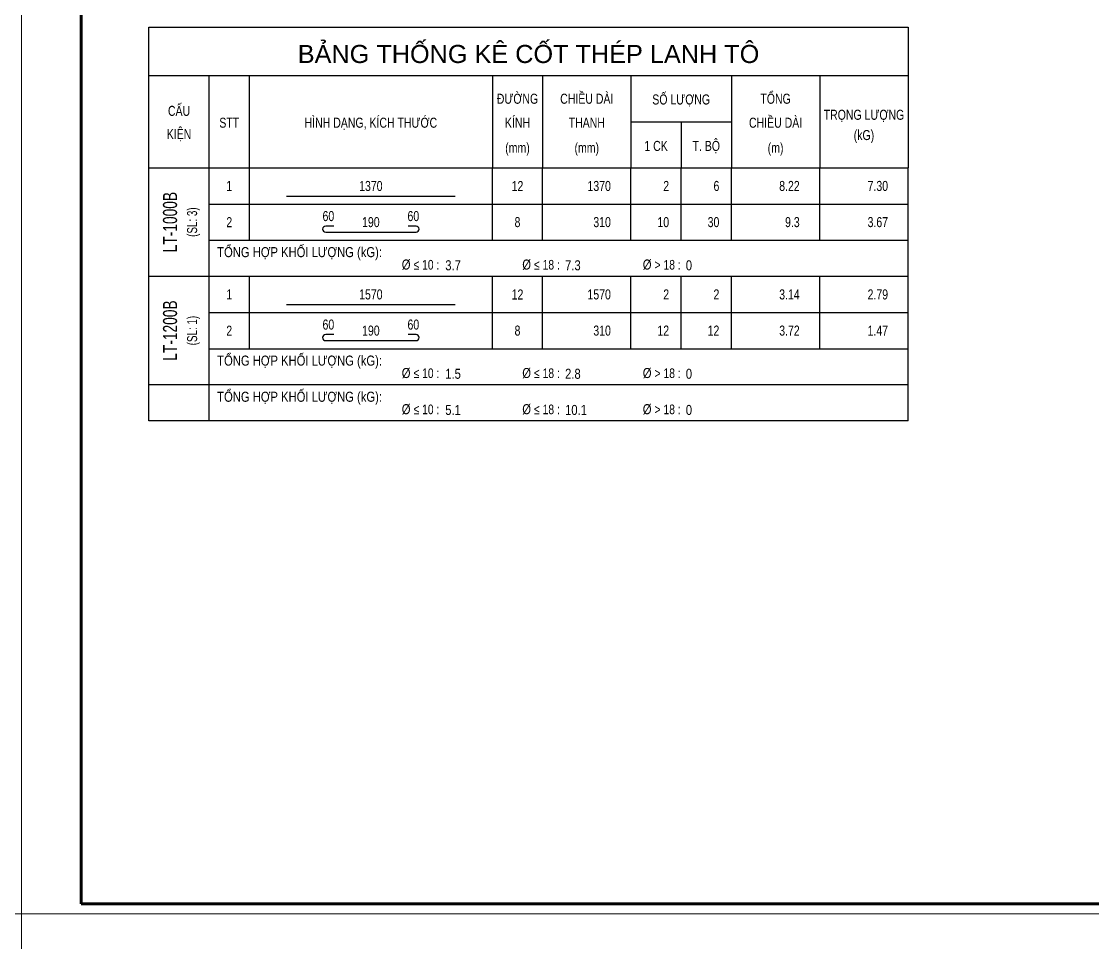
# Model space of a CAD drawing. Header units: millimetres. Extents: x 3320094 to 3411034, y 113561 to 144305.
# Drawn here: x 3341094 to 3352593, y 128104 to 137992 of the extents above; entities that cross this region are included whole.
import ezdxf
from ezdxf.enums import TextEntityAlignment as Align

# ---------------------------------------------------------------- set-up
doc = ezdxf.new("R2010")
doc.units = ezdxf.units.MM
doc.header["$LTSCALE"] = 600
doc.header["$MEASUREMENT"] = 0
doc.layers.get('0').update_dxf_attribs({"lineweight": 0})
doc.layers.get('Defpoints').update_dxf_attribs({"lineweight": 0})
for name, color, linetype in [('KCS_BORDER', 3, 'Continuous'), ('KCS_STEEL', 4, 'Continuous'), ('KCS_TEXT_SLCK', 3, 'Continuous'), ('KCS_TEXT_TCK', 3, 'Continuous'), ('KCS_TEXT_TK', 2, 'Continuous'), ('KCS_THONGKE', 5, 'Continuous')]:
    doc.layers.add(name, color=color, linetype=linetype)
for name, color, linetype, lineweight in [('Khungten_LCDI', 7, 'Continuous', 5), ('LC Net thay', 7, 'Continuous', 25), ('LC Text1', 3, 'Continuous', 20)]:
    doc.layers.add(name, color=color, linetype=linetype, lineweight=lineweight)
doc.styles.add('KCS_BIGTEXT', font='arial.ttf', dxfattribs={"width": 0.75})
doc.styles.add('KCS_SMTEXT', font='arial.ttf', dxfattribs={"width": 0.7})
doc.styles.add('Khungten', font='VHAVAN.TTF', dxfattribs={"width": 0.9, "height": 5000})
doc.styles.add('Title', font='VHBLACK.TTF', dxfattribs={"width": 0.8})

# ---------------------------------------------------------------- blocks, each defined once
blk = doc.blocks.new('ha tang Nui Beo')
at = {"layer": 'Defpoints', "lineweight": 0}
blk.add_lwpolyline([(-1200, -14850), (-1200, 14850), (40800, 14850), (40800, -14850)], close=True, dxfattribs=at)
at = {"layer": 'Khungten_LCDI', "color": 5, "lineweight": 60}
blk.add_lwpolyline([(0, -14650), (0, 14650), (40600, 14650), (40600, -14650)], close=True, dxfattribs=at)
at = {"color": 7, "style": 'Khungten', "width": 0.8}
for tag, p in [('REVISION', (39499, -10746)), ('NGAYHT', (39546, -11609))]:
    blk.add_attdef(tag, text='', height=200, dxfattribs=at).set_placement(p, align=Align.CENTER)
at = {"layer": 'LC Text1', "style": 'Title', "width": 3.882085}
for tag, p, p2 in [('TENBANVE1', (36913, -8886), (40339, -8886)), ('TENBANVE2', (36913, -9562), (40339, -9562))]:
    blk.add_attdef(tag, text='', height=250, dxfattribs=at).set_placement(p, p2, align=Align.FIT)
at = {"layer": 'LC Text1', "style": 'Title', "width": 0.7}
blk.add_attdef('SOBANVE', text='', height=250, dxfattribs=at).set_placement((39562, -13896), align=Align.CENTER)
blk = doc.blocks.new('TK_2')
at = {"layer": 'KCS_STEEL'}
blk.add_line((19.25, 2), (61.25, 2), dxfattribs=at)
at = {"layer": 'KCS_TEXT_TK'}
for p, q in [((-15, 0), (-15, 9)), ((0, 0), (0, 9)), ((10, 0), (10, 9)), ((70.5, 0), (70.5, 9)), ((83, 0), (83, 9)), ((105, 0), (105, 9)), ((117.5, 0), (117.5, 9)), ((130, 0), (130, 9)), ((152, 0), (152, 9)), ((174, 0), (174, 9))]:
    blk.add_line(p, q, dxfattribs=at)
at = {"layer": 'KCS_THONGKE'}
blk.add_line((0, 0), (174, 0), dxfattribs=at)
at = {"layer": 'KCS_TEXT_TK', "style": 'KCS_SMTEXT', "width": 0.75}
for tag, p in [('SH', (5, 4.5)), ('L2', (40.25, 4.5)), ('DK', (76.75, 4.5))]:
    blk.add_attdef(tag, text='', height=2.5, dxfattribs=at).set_placement(p, align=Align.MIDDLE)
for tag, p in [('DAI', (100, 4.5)), ('SL1', (114.5, 4.5)), ('SLA', (127, 4.5)), ('DT', (147, 4.5)), ('TL', (169, 4.5))]:
    blk.add_attdef(tag, text='', height=2.5, dxfattribs=at).set_placement(p, align=Align.MIDDLE_RIGHT)
blk = doc.blocks.new('TK_4')
at = {"layer": 'KCS_STEEL'}
for p, q in [((31, 3.5), (29, 3.5)), ((51.5, 3.5), (49.5, 3.5)), ((29, 2), (51.5, 2))]:
    blk.add_line(p, q, dxfattribs=at)
for centre, start, end in [((29, 2.75), 90, 270), ((51.5, 2.75), 270, 90)]:
    blk.add_arc(centre, 0.75, start, end, dxfattribs=at)
at = {"layer": 'KCS_TEXT_TK'}
for p, q in [((-15, 0), (-15, 9)), ((0, 0), (0, 9)), ((10, 0), (10, 9)), ((70.5, 0), (70.5, 9)), ((83, 0), (83, 9)), ((105, 0), (105, 9)), ((117.5, 0), (117.5, 9)), ((130, 0), (130, 9)), ((152, 0), (152, 9)), ((174, 0), (174, 9))]:
    blk.add_line(p, q, dxfattribs=at)
at = {"layer": 'KCS_THONGKE'}
blk.add_line((0, 0), (174, 0), dxfattribs=at)
at = {"layer": 'KCS_TEXT_TK', "style": 'KCS_SMTEXT', "width": 0.75}
for tag, p in [('SH', (5, 4.5)), ('M', (29.67, 6)), ('L2', (40.25, 4.5)), ('M', (50.83, 6)), ('DK', (76.75, 4.5))]:
    blk.add_attdef(tag, text='', height=2.5, dxfattribs=at).set_placement(p, align=Align.MIDDLE)
for tag, p in [('DAI', (100, 4.5)), ('SL1', (114.5, 4.5)), ('SLA', (127, 4.5)), ('DT', (147, 4.5)), ('TL', (169, 4.5))]:
    blk.add_attdef(tag, text='', height=2.5, dxfattribs=at).set_placement(p, align=Align.MIDDLE_RIGHT)
blk = doc.blocks.new('CTK_THKL')
at = {"layer": 'KCS_TEXT_TK'}
for p, q in [((-15, 0), (-15, 9)), ((0, 0), (0, 9)), ((174, 0), (174, 9)), ((174, 0), (-15, 0))]:
    blk.add_line(p, q, dxfattribs=at)
at = {"layer": 'KCS_BORDER', "color": 5, "style": 'KCS_SMTEXT', "width": 0.7}
blk.add_attdef('TYPE', (85.49, -1.5), '', height=0.025, rotation=90, dxfattribs=at)
at = {"layer": 'KCS_TEXT_TK', "style": 'KCS_SMTEXT', "width": 0.8}
blk.add_text('TỔNG HỢP KHỐI LƯỢNG (kG):', height=2.5, dxfattribs=at).set_placement((2, 4.78))
at = {"layer": 'KCS_TEXT_TK', "char_height": 2.5, "attachment_point": 1, "style": 'KCS_SMTEXT'}
for s, insert in [('{\\W0.8;%%C \\fSymbol|b0|i0|c2|p18;\\H0.95833x;£ 10 :}', (47.94, 4.19)), ('{\\W0.8;%%C \\fSymbol|b0|i0|c2|p18;\\H0.95833x;£ 18 :}', (77.94, 4.19)), ('{\\W0.8;%%C \\fSymbol|b0|i0|c2|p18;\\H0.95833x;> 18 :}', (107.94, 4.19))]:
    blk.add_mtext_dynamic_manual_height_columns(s, width=13.4519, gutter_width=12.5, heights=[0], dxfattribs=dict(at, insert=insert))
at = {"layer": 'KCS_TEXT_TK', "style": 'KCS_SMTEXT', "width": 0.8}
for tag, p in [('TL1', (58.77, 1.5)), ('TL2', (88.6, 1.5)), ('TL3', (118.65, 1.5))]:
    blk.add_attdef(tag, p, '', height=2.5, dxfattribs=at)

msp = doc.modelspace()

# ---------------------------------------------------------------- linework, layer by layer
at = {"layer": 'Defpoints', "ltscale": 0.2, "elevation": 0}
msp.add_lwpolyline([(3320093.8, 128411.2), (3341093.8, 128411.2), (3341093.8, 113561.2), (3320093.8, 113561.2)], close=True, dxfattribs=at)
at = {"layer": 'KCS_TEXT_TK'}
for p, q in [((3342462.5, 136419.6), (3342462.5, 137929)), ((3342462.5, 137929), (3350613, 137929)), ((3350613, 137929), (3350613, 136419.6)), ((3342462.5, 137411.5), (3350613, 137411.5)), ((3343109.4, 136419.6), (3343109.4, 137411.5)), ((3343540.6, 136419.6), (3343540.6, 137411.5)), ((3346149.6, 137411.5), (3346149.6, 136419.6)), ((3346688.7, 137411.5), (3346688.7, 136419.6)), ((3347637.4, 137411.5), (3347637.4, 136419.6)), ((3348715.5, 137411.5), (3348715.5, 136419.6)), ((3349664.3, 137411.5), (3349664.3, 136419.6)), ((3347637.4, 136912.8), (3348715.5, 136912.8)), ((3348176.5, 136912.8), (3348176.5, 136419.6)), ((3342462.5, 136419.6), (3350613, 136419.6))]:
    msp.add_line(p, q, dxfattribs=at)

# ---------------------------------------------------------------- block references
at = {"layer": 'KCS_TEXT_TK', "xscale": 43.1244, "yscale": 43.1244, "zscale": 43.1244}
for name, p, values in [('TK_2', (3343109.4, 136031.5), {'L2': '1370', 'TL': '7.30', 'DT': '8.22', 'SLA': '6', 'SL1': '2', 'DAI': '1370', 'DK': '12', 'SH': '1'}), ('CTK_THKL', (3343109.4, 135255.3), {'TL2': '7.3', 'TL1': '3.7', 'TL3': '0'}), ('TK_2', (3343109.4, 134867.2), {'L2': '1570', 'TL': '2.79', 'DT': '3.14', 'SLA': '2', 'SL1': '2', 'DAI': '1570', 'DK': '12', 'SH': '1'}), ('CTK_THKL', (3343109.4, 134090.9), {'TL2': '2.8', 'TL1': '1.5', 'TL3': '0'}), ('CTK_THKL', (3343109.4, 133702.8), {'TL2': '10.1', 'TL1': '5.1', 'TL3': '0'})]:
    msp.add_blockref(name, p, dxfattribs=at).add_auto_attribs(values)
at = {"layer": 'KCS_TEXT_TK'}
ref = msp.add_blockref('TK_4', (3343109.4, 135643.4), dxfattribs=dict(at, xscale=43.1244, yscale=43.1244, zscale=43.1244))
ref.add_attrib('SH', '2', dxfattribs={"height": 107.8, "style": 'KCS_SMTEXT', "width": 0.75}).set_placement((3343324.9, 135837.5), align=Align.MIDDLE)
ref.add_attrib('M', '60', dxfattribs={"height": 107.81, "style": 'KCS_SMTEXT', "width": 0.75}).set_placement((3344389.1, 135902.2), align=Align.MIDDLE)
ref.add_attrib('M', '60', dxfattribs={"height": 107.81, "style": 'KCS_SMTEXT', "width": 0.75}).set_placement((3345301.2, 135902.2), align=Align.MIDDLE)
ref.add_attrib('L2', '190', dxfattribs={"height": 107.81, "style": 'KCS_SMTEXT', "width": 0.75}).set_placement((3344845.1, 135837.5), align=Align.MIDDLE)
ref.add_attrib('DK', '8', dxfattribs={"height": 107.8, "style": 'KCS_SMTEXT', "width": 0.75}).set_placement((3346419.2, 135837.5), align=Align.MIDDLE)
ref.add_attrib('SL1', '10', dxfattribs={"height": 107.81, "style": 'KCS_SMTEXT', "width": 0.75}).set_placement((3348047.1, 135837.5), align=Align.MIDDLE_RIGHT)
ref.add_attrib('DAI', '310', dxfattribs={"height": 107.81, "style": 'KCS_SMTEXT', "width": 0.75}).set_placement((3347421.8, 135837.5), align=Align.MIDDLE_RIGHT)
ref.add_attrib('DT', '9.3', dxfattribs={"height": 107.81, "style": 'KCS_SMTEXT', "width": 0.75}).set_placement((3349448.7, 135837.5), align=Align.MIDDLE_RIGHT)
ref.add_attrib('SLA', '30', dxfattribs={"height": 107.81, "style": 'KCS_SMTEXT', "width": 0.75}).set_placement((3348586.2, 135837.5), align=Align.MIDDLE_RIGHT)
ref.add_attrib('TL', '3.67', dxfattribs={"height": 107.81, "style": 'KCS_SMTEXT', "width": 0.75}).set_placement((3350397.4, 135837.5), align=Align.MIDDLE_RIGHT)
ref = msp.add_blockref('TK_4', (3343109.4, 134479), dxfattribs=dict(at, xscale=43.1244, yscale=43.1244, zscale=43.1244))
ref.add_attrib('SH', '2', dxfattribs={"height": 107.8, "style": 'KCS_SMTEXT', "width": 0.75}).set_placement((3343324.9, 134673.1), align=Align.MIDDLE)
ref.add_attrib('M', '60', dxfattribs={"height": 107.81, "style": 'KCS_SMTEXT', "width": 0.75}).set_placement((3344389.1, 134737.8), align=Align.MIDDLE)
ref.add_attrib('M', '60', dxfattribs={"height": 107.81, "style": 'KCS_SMTEXT', "width": 0.75}).set_placement((3345301.2, 134737.8), align=Align.MIDDLE)
ref.add_attrib('L2', '190', dxfattribs={"height": 107.81, "style": 'KCS_SMTEXT', "width": 0.75}).set_placement((3344845.1, 134673.2), align=Align.MIDDLE)
ref.add_attrib('DK', '8', dxfattribs={"height": 107.8, "style": 'KCS_SMTEXT', "width": 0.75}).set_placement((3346419.2, 134673.1), align=Align.MIDDLE)
ref.add_attrib('SL1', '12', dxfattribs={"height": 107.81, "style": 'KCS_SMTEXT', "width": 0.75}).set_placement((3348047.1, 134673.2), align=Align.MIDDLE_RIGHT)
ref.add_attrib('DAI', '310', dxfattribs={"height": 107.81, "style": 'KCS_SMTEXT', "width": 0.75}).set_placement((3347421.8, 134673.2), align=Align.MIDDLE_RIGHT)
ref.add_attrib('DT', '3.72', dxfattribs={"height": 107.81, "style": 'KCS_SMTEXT', "width": 0.75}).set_placement((3349448.7, 134673.2), align=Align.MIDDLE_RIGHT)
ref.add_attrib('SLA', '12', dxfattribs={"height": 107.81, "style": 'KCS_SMTEXT', "width": 0.75}).set_placement((3348586.2, 134673.2), align=Align.MIDDLE_RIGHT)
ref.add_attrib('TL', '1.47', dxfattribs={"height": 107.81, "style": 'KCS_SMTEXT', "width": 0.75}).set_placement((3350397.4, 134673.2), align=Align.MIDDLE_RIGHT)
at = {"layer": 'LC Net thay'}
for p, xscale, yscale, zscale in [((3341735.2, 136349.2), 0.5345454406830862, 0.5345454406830862, 0.5345454406830862), ((3320693.8, 135836.2), 0.4999999870320533, 0.499999987033499, 0.499999987033499)]:
    msp.add_blockref('ha tang Nui Beo', p, dxfattribs=dict(at, xscale=xscale, yscale=yscale, zscale=zscale))

# ---------------------------------------------------------------- texts
at = {"layer": 'KCS_TEXT_SLCK', "style": 'KCS_SMTEXT', "width": 0.7}
for s, p in [('(SL: 3)', (3342980, 135837.5)), ('(SL: 1)', (3342980, 134673.1))]:
    msp.add_text(s, height=107.81, rotation=90, dxfattribs=at).set_placement(p, align=Align.CENTER)
at = {"layer": 'KCS_TEXT_TCK', "style": 'KCS_SMTEXT', "width": 0.7}
for s, p in [('LT-1000B', (3342764.4, 135837.5)), ('LT-1200B', (3342764.4, 134673.1))]:
    msp.add_text(s, height=150.94, rotation=90, dxfattribs=at).set_placement(p, align=Align.CENTER)
at = {"layer": 'KCS_TEXT_TK', "color": 4, "style": 'KCS_BIGTEXT'}
msp.add_text('BẢNG THỐNG KÊ CỐT THÉP LANH TÔ', height=194.06, dxfattribs=at).set_placement((3346537.8, 137670.3), align=Align.MIDDLE)
at = {"layer": 'KCS_TEXT_TK', "style": 'KCS_SMTEXT', "width": 0.75}
for s, height, p in [('ĐƯỜNG', 107.81, (3346419.2, 137107.9)), ('CHIỀU DÀI', 107.81, (3347163.1, 137107.9)), ('SỐ LƯỢNG', 107.81, (3348176.5, 137100)), ('TỔNG', 107.81, (3349189.9, 137107.9)), ('CẤU', 107.81, (3342785.9, 136977.7)), ('STT', 107.81, (3343325, 136850.6)), ('HÌNH DẠNG, KÍCH THƯỚC', 107.811, (3344845.1, 136850.6)), ('KÍNH', 107.81, (3346419.2, 136850.6)), ('THANH', 107.81, (3347163.1, 136850.6)), ('CHIỀU DÀI', 107.81, (3349189.9, 136850.6)), ('TRỌNG LƯỢNG', 107.811, (3350138.6, 136935.8)), ('KIỆN', 107.81, (3342785.9, 136728.6)), ('T. BỘ', 107.81, (3348446, 136601.3)), ('(kG)', 107.81, (3350138.6, 136718.1)), ('(mm)', 107.81, (3346419.2, 136581.6)), ('(mm)', 107.81, (3347163.1, 136581.6)), ('1 CK', 107.81, (3347907, 136601.3)), ('(m)', 107.81, (3349189.9, 136581.6))]:
    msp.add_text(s, height=height, dxfattribs=at).set_placement(p, align=Align.CENTER)

doc.saveas('drawing.dxf')
